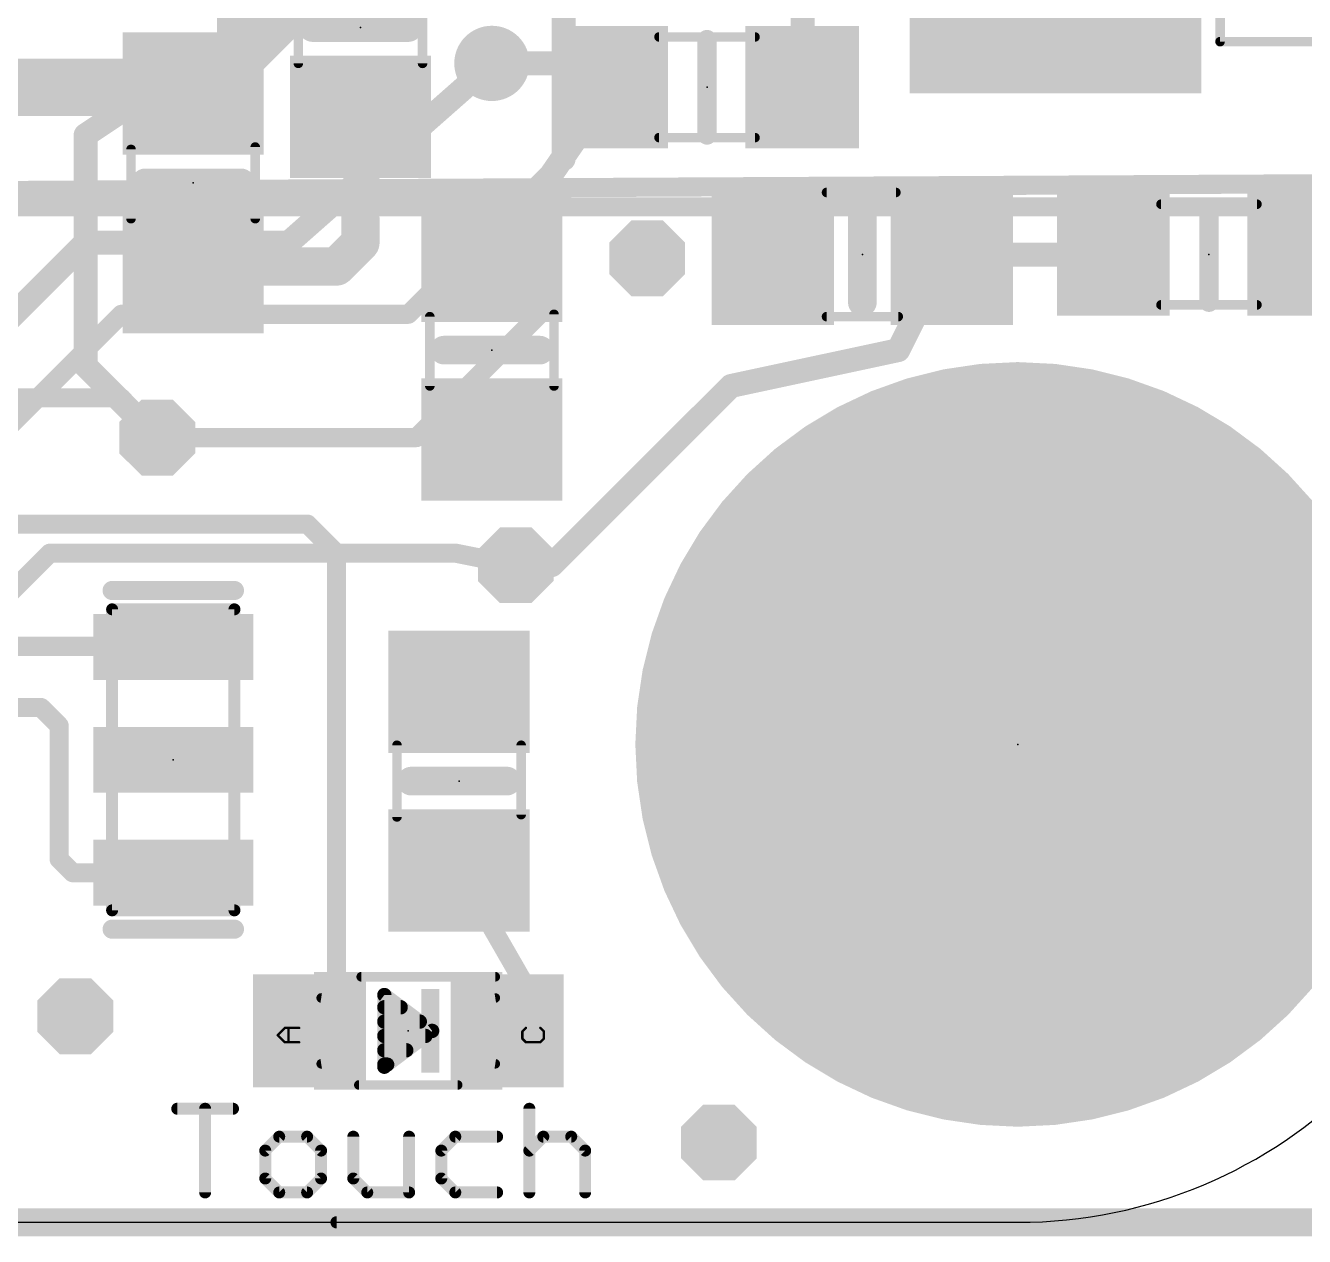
# Model space of a CAD drawing. Extents: x -30 to 79, y -8 to 63.
# Drawn here: x 50.42 to 64.01, y -0.15 to 12.72 of the extents above; entities that cross this region are included whole.
import ezdxf

# ---------------------------------------------------------------- set-up
doc = ezdxf.new("R2010")
doc.units = 0
for name, color, linetype in [('1', 12, 'CONTINUOUS'), ('16', 132, 'CONTINUOUS'), ('17', 110, 'CONTINUOUS'), ('18', 3, 'CONTINUOUS'), ('20', 53, 'CONTINUOUS'), ('21', 40, 'CONTINUOUS'), ('23', 40, 'CONTINUOUS'), ('39', 12, 'CONTINUOUS'), ('40', 132, 'CONTINUOUS'), ('41', 12, 'CONTINUOUS'), ('42', 132, 'CONTINUOUS'), ('43', 110, 'CONTINUOUS'), ('47', 253, 'CONTINUOUS'), ('51', 253, 'CONTINUOUS')]:
    doc.layers.add(name, color=color, linetype=linetype)

# ---------------------------------------------------------------- blocks, each defined once
blk = doc.blocks.new('RECT')
blk.add_solid([(-0.5, -0.5), (0.5, -0.5), (-0.5, 0.5), (0.5, 0.5)])
blk = doc.blocks.new('ROUNDP')
at = {"const_width": 0.5}
blk.add_lwpolyline([(0, -0.25, 1), (0, 0.25, 1), (0, -0.25)], format="xyb", dxfattribs=at)
blk = doc.blocks.new('OCTAGONV')
at = {"const_width": 0.5}
blk.add_lwpolyline([(-0.25, -0.1036), (-0.25, 0.1036), (-0.1036, 0.25), (0.1036, 0.25), (0.25, 0.1036), (0.25, -0.1036), (0.1036, -0.25), (-0.1036, -0.25), (-0.25, -0.1036), (-0.25, 0.1036)], dxfattribs=at)
blk = doc.blocks.new('ROUNDV')
at = {"const_width": 0.5}
blk.add_lwpolyline([(0, -0.25, 1), (0, 0.25, 1), (0, -0.25)], format="xyb", dxfattribs=at)

msp = doc.modelspace()

# ---------------------------------------------------------------- linework, layer by layer
at = {"layer": '1'}
for points, const_width in [([(58.674, 14.986), (58.674, 12.065)], 0.254), ([(52.578, 14.478), (52.578, 12.446)], 0.254), ([(52.578, 12.446), (52.197, 11.999)], 0.254), ([(55.372, 12.319), (56.388, 12.319)], 0.254), ([(56.388, 12.319), (56.642, 12.065)], 0.254), ([(51.816, 12.065), (51.054, 11.557)], 0.254), ([(52.197, 11.999), (51.816, 12.065)], 0.254), ([(56.642, 12.065), (55.372, 10.221)], 0.254), ([(53.975, 11.75), (53.975, 10.668)], 0.254), ([(51.054, 11.557), (51.054, 9.103)], 0.254), ([(66.04, 11.049), (41.275, 10.922)], 0.2032), ([(53.975, 10.668), (53.975, 10.414)], 0.4064), ([(53.975, 10.414), (53.721, 10.16)], 0.4064), ([(64.135, 10.414), (64.008, 10.287)], 0.254), ([(52.197, 10.16), (52.07, 10.033)], 0.4064), ([(53.721, 10.16), (52.197, 10.16)], 0.4064), ([(59.69, 9.271), (60.198, 10.287)], 0.254), ([(60.198, 10.287), (60.259, 10.287)], 0.254), ([(61.976, 10.287), (60.259, 10.287)], 0.254), ([(52.131, 10.033), (52.07, 10.033)], 0.4064), ([(52.197, 10.099), (52.131, 10.033)], 0.4064), ([(57.912, 8.89), (59.69, 9.271)], 0.254), ([(51.054, 9.103), (51.816, 8.341)], 0.254), ([(56.007, 6.985), (57.912, 8.89)], 0.254), ([(51.435, 8.763), (49.8178, 8.763)], 0.2032), ([(51.816, 8.341), (51.435, 8.763)], 0.2032), ([(49.7188, 7.422), (53.411, 7.422)], 0.2032), ([(53.411, 7.422), (53.721, 7.112)], 0.2032), ([(53.721, 7.112), (53.721, 1.778)], 0.2032), ([(55.626, 6.985), (56.007, 6.985)], 0.254), ([(49.7188, 6.122), (51.859, 6.122)], 0.2032), ([(51.859, 6.122), (51.986, 6.116)], 0.2032), ([(49.7188, 5.472), (50.5806, 5.472)], 0.2032), ([(50.5806, 5.472), (50.773, 5.2796)], 0.2032), ([(50.773, 5.2796), (50.773, 3.8605)], 0.2032), ([(50.773, 3.8605), (50.9175, 3.716)], 0.2032), ([(50.9175, 3.716), (51.986, 3.716)], 0.2032), ([(55.8, 2.389), (55.023, 3.74)], 0.2032), ([(55.8, 1.781), (55.8, 2.389)], 0.2032), ([(53.721, 1.778), (53.433, 2.035)], 0.2032), ([(55.533, 2.035), (55.8, 1.781)], 0.2032), ([(66.016, 0), (0, 0)], 0.3), ([(38.227, 0), (66.04, 0)], 0.2032)]:
    msp.add_lwpolyline(points, dxfattribs=dict(at, const_width=const_width))
for points, const_width in [([(52.5145, 12.446, 1), (52.6415, 12.446)], 0.127), ([(52.6263, 12.4048, 1), (52.5297, 12.4872)], 0.127), ([(55.372, 12.3825, 1), (55.372, 12.2555)], 0.127), ([(56.4329, 12.3639, 1), (56.3431, 12.2741)], 0.127), ([(56.388, 12.2555, 1), (56.388, 12.3825)], 0.127), ([(51.8268, 12.1276, 1), (51.8052, 12.0024)], 0.127), ([(51.8512, 12.0122, 1), (51.7808, 12.1178)], 0.127), ([(52.1487, 12.0402, 1), (52.2453, 11.9578)], 0.127), ([(52.1862, 11.9364, 1), (52.2078, 12.0616)], 0.127), ([(56.6943, 12.029, 1), (56.5897, 12.101)], 0.127), ([(56.5971, 12.0201, 1), (56.6869, 12.1099)], 0.127), ([(58.6105, 12.065, 1), (58.7375, 12.065)], 0.127), ([(54.0385, 11.75, 1), (53.9115, 11.75)], 0.127), ([(51.1175, 11.557, 1), (50.9905, 11.557)], 0.127), ([(51.0188, 11.6098, 1), (51.0892, 11.5042)], 0.127), ([(54.0766, 10.668, 1), (53.8734, 10.668)], 0.2032), ([(54.0468, 10.3422, 1), (53.9032, 10.4858)], 0.2032), ([(53.9115, 10.668, 1), (54.0385, 10.668)], 0.127), ([(53.8734, 10.414, 1), (54.0766, 10.414)], 0.2032), ([(52.197, 10.2616, 1), (52.197, 10.0584)], 0.2032), ([(52.2688, 10.0882, 1), (52.1252, 10.2318)], 0.2032), ([(53.6492, 10.2318, 1), (53.7928, 10.0882)], 0.2032), ([(53.721, 10.0584, 1), (53.721, 10.2616)], 0.2032), ([(60.198, 10.3505, 1), (60.198, 10.2235)], 0.127), ([(60.2548, 10.2586, 1), (60.1412, 10.3154)], 0.127), ([(60.259, 10.3505, 1), (60.259, 10.2235)], 0.127), ([(60.259, 10.2235, 1), (60.259, 10.3505)], 0.127), ([(61.976, 10.2235, 1), (61.976, 10.3505)], 0.127), ([(63.9631, 10.3319, 1), (64.0529, 10.2421)], 0.127), ([(52.07, 10.1346, 1), (52.07, 9.9314)], 0.2032), ([(51.9982, 10.1048, 1), (52.1418, 9.9612)], 0.2032), ([(52.0592, 10.1048, 1), (52.2028, 9.9612)], 0.2032), ([(52.2688, 10.0272, 1), (52.1252, 10.1708)], 0.2032), ([(52.131, 9.9314, 1), (52.131, 10.1346)], 0.2032), ([(55.3197, 10.257, 1), (55.4243, 10.185)], 0.127), ([(59.7033, 9.2089, 1), (59.6767, 9.3331)], 0.127), ([(59.6332, 9.2994, 1), (59.7468, 9.2426)], 0.127), ([(51.0989, 9.1479, 1), (51.0091, 9.0581)], 0.127), ([(50.9905, 9.103, 1), (51.1175, 9.103)], 0.127), ([(57.8987, 8.9521, 1), (57.9253, 8.8279)], 0.127), ([(57.9569, 8.8451, 1), (57.8671, 8.9349)], 0.127), ([(51.4727, 8.797, 1), (51.3973, 8.729)], 0.1016), ([(51.435, 8.7122, 1), (51.435, 8.8138)], 0.1016), ([(51.7711, 8.2961, 1), (51.8609, 8.3859)], 0.127), ([(51.7783, 8.307, 1), (51.8537, 8.375)], 0.1016), ([(53.4469, 7.4579, 1), (53.3751, 7.3861)], 0.1016), ([(53.411, 7.3712, 1), (53.411, 7.4728)], 0.1016), ([(53.7718, 7.112, 1), (53.6702, 7.112)], 0.1016), ([(53.6851, 7.0761, 1), (53.7569, 7.1479)], 0.1016), ([(55.626, 7.0485, 1), (55.626, 6.9215)], 0.127), ([(55.9621, 7.0299, 1), (56.0519, 6.9401)], 0.127), ([(56.007, 6.9215, 1), (56.007, 7.0485)], 0.127), ([(51.8614, 6.1727, 1), (51.8566, 6.0713)], 0.1016), ([(51.859, 6.0712, 1), (51.859, 6.1728)], 0.1016), ([(51.9836, 6.0653, 1), (51.9884, 6.1667)], 0.1016), ([(50.6165, 5.5079, 1), (50.5447, 5.4361)], 0.1016), ([(50.5806, 5.4212, 1), (50.5806, 5.5228)], 0.1016), ([(50.8238, 5.2796, 1), (50.7222, 5.2796)], 0.1016), ([(50.7371, 5.2437, 1), (50.8089, 5.3155)], 0.1016), ([(50.8089, 3.8965, 1), (50.7371, 3.8246)], 0.1016), ([(50.7222, 3.8605, 1), (50.8238, 3.8605)], 0.1016), ([(50.9175, 3.7668, 1), (50.9175, 3.6652)], 0.1016), ([(51.986, 3.6652, 1), (51.986, 3.7668)], 0.1016), ([(55.067, 3.7653, 1), (54.979, 3.7147)], 0.1016), ([(50.8816, 3.6801, 1), (50.9535, 3.7519)], 0.1016), ([(55.8508, 2.389, 1), (55.7492, 2.389)], 0.1016), ([(55.756, 2.3637, 1), (55.844, 2.4143)], 0.1016), ([(53.4668, 2.0729, 1), (53.3992, 1.9971)], 0.1016), ([(55.568, 2.0718, 1), (55.498, 1.9982)], 0.1016), ([(53.6702, 1.778, 1), (53.7718, 1.778)], 0.1016), ([(53.6872, 1.7401, 1), (53.7548, 1.8159)], 0.1016), ([(55.7492, 1.781, 1), (55.8508, 1.781)], 0.1016), ([(55.765, 1.7442, 1), (55.835, 1.8178)], 0.1016)]:
    msp.add_lwpolyline(points, format="xyb", dxfattribs=dict(at, const_width=const_width))
at = {"layer": '16'}
for points, const_width in [([(52.324, 12.065), (56.086, 15.827)], 0.6096), ([(56.134, 11.303), (56.134, 12.954)], 0.254), ([(52.324, 12.065), (48.439, 12.065)], 0.6096), ([(53.213, 10.414), (55.372, 12.319)], 0.254), ([(54.483, 9.652), (56.134, 11.303)], 0.2032), ([(65.913, 10.795), (49.022, 10.795)], 0.2032), ([(49.149, 8.509), (51.054, 10.414)], 0.254), ([(51.054, 10.414), (53.213, 10.414)], 0.254), ([(49.093, 7.31), (51.435, 9.652)], 0.2032), ([(51.435, 9.652), (54.483, 9.652)], 0.2032), ([(55.88, 9.652), (54.569, 8.341)], 0.2032), ([(54.569, 8.341), (51.816, 8.341)], 0.2032), ([(49.403, 5.842), (50.673, 7.112)], 0.2032), ([(50.673, 7.112), (54.991, 7.112)], 0.2032), ([(54.991, 7.112), (55.626, 6.985)], 0.2032), ([(65.889, 0), (0, 0)], 0.25), ([(38.227, 0), (66.04, 0)], 0.2032)]:
    msp.add_lwpolyline(points, dxfattribs=dict(at, const_width=const_width))
for points, const_width in [([(52.324, 11.9126, 1), (52.324, 12.2174)], 0.3048), ([(55.414, 12.2714, 1), (55.33, 12.3666)], 0.127), ([(52.2162, 12.1728, 1), (52.4318, 11.9572)], 0.3048), ([(56.0705, 11.303, 1), (56.1975, 11.303)], 0.127), ([(56.1699, 11.2671, 1), (56.0981, 11.3389)], 0.1016), ([(51.054, 10.4775, 1), (51.054, 10.3505)], 0.127), ([(51.0989, 10.3691, 1), (51.0091, 10.4589)], 0.127), ([(53.171, 10.4616, 1), (53.255, 10.3664)], 0.127), ([(53.213, 10.3505, 1), (53.213, 10.4775)], 0.127), ([(51.435, 9.7028, 1), (51.435, 9.6012)], 0.1016), ([(51.4709, 9.6161, 1), (51.3991, 9.6879)], 0.1016), ([(54.4471, 9.6879, 1), (54.5189, 9.6161)], 0.1016), ([(54.483, 9.6012, 1), (54.483, 9.7028)], 0.1016), ([(55.9159, 9.6161, 1), (55.8441, 9.6879)], 0.1016), ([(51.816, 8.3918, 1), (51.816, 8.2902)], 0.1016), ([(54.5331, 8.3769, 1), (54.6049, 8.3051)], 0.1016), ([(54.569, 8.2902, 1), (54.569, 8.3918)], 0.1016), ([(50.673, 7.1628, 1), (50.673, 7.0612)], 0.1016), ([(50.7089, 7.0761, 1), (50.6371, 7.1479)], 0.1016), ([(55.001, 7.1618, 1), (54.981, 7.0622)], 0.1016), ([(54.991, 7.0612, 1), (54.991, 7.1628)], 0.1016), ([(55.616, 6.9352, 1), (55.636, 7.0348)], 0.1016)]:
    msp.add_lwpolyline(points, format="xyb", dxfattribs=dict(at, const_width=const_width))
at = {"layer": '20'}
msp.add_line((5.08, 0), (60.96, 0), dxfattribs=at)
msp.add_arc((60.96, 5.08), 5.08, 270, 0, dxfattribs=at)
at = {"layer": '21'}
for points, const_width in [([(54.483, 12.7), (53.467, 12.7)], 0.3048), ([(57.658, 12.573), (57.658, 11.557)], 0.2032), ([(52.705, 11.049), (51.689, 11.049)], 0.3048), ([(59.309, 9.779), (59.309, 10.795)], 0.3048), ([(62.992, 10.795), (62.992, 9.779)], 0.2032), ([(55.88, 9.271), (54.864, 9.271)], 0.3048), ([(51.336, 6.716), (52.636, 6.716)], 0.2032), ([(54.515, 4.69), (55.531, 4.69)], 0.3048), ([(52.636, 3.116), (51.336, 3.116)], 0.2032), ([(54.737, 2.035), (54.229, 2.416)], 0.1524), ([(54.229, 2.416), (54.229, 1.654)], 0.1524), ([(54.229, 2.286), (54.4023, 2.286)], 0.1524), ([(54.229, 2.1336), (54.6055, 2.1336)], 0.1524), ([(54.229, 1.654), (54.737, 2.035)], 0.1524), ([(54.229, 1.9812), (54.6653, 1.9812)], 0.1524), ([(54.229, 1.8288), (54.4621, 1.8288)], 0.1524), ([(54.229, 1.6764), (54.2589, 1.6764)], 0.1524), ([(52.0279, 1.2073), (52.6211, 1.2073)], 0.127), ([(52.3245, 0.3175), (52.3245, 1.2073)], 0.127), ([(55.77, 1.2073), (55.77, 0.3175)], 0.127), ([(53.1117, 0.9107), (52.9634, 0.7624)], 0.127), ([(53.4083, 0.9107), (53.1117, 0.9107)], 0.127), ([(53.5566, 0.7624), (53.4083, 0.9107)], 0.127), ([(53.8989, 0.9107), (53.8989, 0.4658)], 0.127), ([(54.4921, 0.3175), (54.4921, 0.9107)], 0.127), ([(54.9828, 0.9107), (54.8345, 0.7624)], 0.127), ([(55.4276, 0.9107), (54.9828, 0.9107)], 0.127), ([(55.77, 0.7624), (55.9183, 0.9107)], 0.127), ([(55.9183, 0.9107), (56.2149, 0.9107)], 0.127), ([(56.2149, 0.9107), (56.3632, 0.7624)], 0.127), ([(52.9634, 0.7624), (52.9634, 0.4658)], 0.127), ([(53.5566, 0.4658), (53.5566, 0.7624)], 0.127), ([(54.8345, 0.7624), (54.8345, 0.4658)], 0.127), ([(56.3632, 0.7624), (56.3632, 0.3175)], 0.127), ([(52.9634, 0.4658), (53.1117, 0.3175)], 0.127), ([(53.4083, 0.3175), (53.5566, 0.4658)], 0.127), ([(53.8989, 0.4658), (54.0472, 0.3175)], 0.127), ([(54.8345, 0.4658), (54.9828, 0.3175)], 0.127), ([(53.1117, 0.3175), (53.4083, 0.3175)], 0.127), ([(54.0472, 0.3175), (54.4921, 0.3175)], 0.127), ([(54.9828, 0.3175), (55.4276, 0.3175)], 0.127)]:
    msp.add_lwpolyline(points, dxfattribs=dict(at, const_width=const_width))
for points, const_width in [([(53.467, 12.7762, 1), (53.467, 12.6238)], 0.1524), ([(54.483, 12.6238, 1), (54.483, 12.7762)], 0.1524), ([(57.7088, 12.573, 1), (57.6072, 12.573)], 0.1016), ([(57.6072, 11.557, 1), (57.7088, 11.557)], 0.1016), ([(51.689, 11.1252, 1), (51.689, 10.9728)], 0.1524), ([(52.705, 10.9728, 1), (52.705, 11.1252)], 0.1524), ([(59.3852, 10.795, 1), (59.2328, 10.795)], 0.1524), ([(63.0428, 10.795, 1), (62.9412, 10.795)], 0.1016), ([(59.2328, 9.779, 1), (59.3852, 9.779)], 0.1524), ([(62.9412, 9.779, 1), (63.0428, 9.779)], 0.1016), ([(54.864, 9.3472, 1), (54.864, 9.1948)], 0.1524), ([(55.88, 9.1948, 1), (55.88, 9.3472)], 0.1524), ([(60.96, 1.651, 1), (60.96, 8.509, 1), (60.96, 1.651)], 0.2032), ([(51.336, 6.7668, 1), (51.336, 6.6652)], 0.1016), ([(52.636, 6.6652, 1), (52.636, 6.7668)], 0.1016), ([(54.515, 4.7662, 1), (54.515, 4.6138)], 0.1524), ([(55.531, 4.6138, 1), (55.531, 4.7662)], 0.1524), ([(51.336, 3.1668, 1), (51.336, 3.0652)], 0.1016), ([(52.636, 3.0652, 1), (52.636, 3.1668)], 0.1016), ([(54.2519, 2.4465, 1), (54.2061, 2.3855)], 0.0762), ([(54.2671, 2.416, 1), (54.1909, 2.416)], 0.0762), ([(54.229, 2.3241, 1), (54.229, 2.2479)], 0.0762), ([(54.4023, 2.2479, 1), (54.4023, 2.3241)], 0.0762), ([(54.229, 2.1717, 1), (54.229, 2.0955)], 0.0762), ([(54.6055, 2.0955, 1), (54.6055, 2.1717)], 0.0762), ([(54.229, 2.0193, 1), (54.229, 1.9431)], 0.0762), ([(54.6653, 1.9431, 1), (54.6653, 2.0193)], 0.0762), ([(54.7599, 2.0045, 1), (54.7141, 2.0655)], 0.0762), ([(54.7141, 2.0045, 1), (54.7599, 2.0655)], 0.0762), ([(54.229, 1.8669, 1), (54.229, 1.7907)], 0.0762), ([(54.4621, 1.7907, 1), (54.4621, 1.8669)], 0.0762), ([(54.229, 1.7145, 1), (54.229, 1.6383)], 0.0762), ([(54.2061, 1.6845, 1), (54.2519, 1.6235)], 0.0762), ([(54.1909, 1.654, 1), (54.2671, 1.654)], 0.0762), ([(54.2589, 1.6383, 1), (54.2589, 1.7145)], 0.0762), ([(52.0279, 1.239, 1), (52.0279, 1.1755)], 0.0635), ([(52.3562, 1.2073, 1), (52.2927, 1.2073)], 0.0635), ([(52.6211, 1.1755, 1), (52.6211, 1.239)], 0.0635), ([(55.8017, 1.2073, 1), (55.7382, 1.2073)], 0.0635), ([(53.1117, 0.9424, 1), (53.1117, 0.8789)], 0.0635), ([(53.1342, 0.8882, 1), (53.0893, 0.9331)], 0.0635), ([(53.4308, 0.9331, 1), (53.3858, 0.8882)], 0.0635), ([(53.4083, 0.8789, 1), (53.4083, 0.9424)], 0.0635), ([(53.9307, 0.9107, 1), (53.8672, 0.9107)], 0.0635), ([(54.5239, 0.9107, 1), (54.4604, 0.9107)], 0.0635), ([(54.9828, 0.9424, 1), (54.9828, 0.8789)], 0.0635), ([(55.0052, 0.8882, 1), (54.9603, 0.9331)], 0.0635), ([(55.4276, 0.8789, 1), (55.4276, 0.9424)], 0.0635), ([(55.9183, 0.9424, 1), (55.9183, 0.8789)], 0.0635), ([(55.9407, 0.8882, 1), (55.8958, 0.9331)], 0.0635), ([(56.2373, 0.9331, 1), (56.1924, 0.8882)], 0.0635), ([(56.2149, 0.8789, 1), (56.2149, 0.9424)], 0.0635), ([(52.9952, 0.7624, 1), (52.9317, 0.7624)], 0.0635), ([(52.941, 0.7848, 1), (52.9859, 0.7399)], 0.0635), ([(53.5883, 0.7624, 1), (53.5248, 0.7624)], 0.0635), ([(53.5341, 0.7399, 1), (53.579, 0.7848)], 0.0635), ([(54.8662, 0.7624, 1), (54.8027, 0.7624)], 0.0635), ([(54.812, 0.7848, 1), (54.8569, 0.7399)], 0.0635), ([(55.7475, 0.7848, 1), (55.7924, 0.7399)], 0.0635), ([(56.3949, 0.7624, 1), (56.3314, 0.7624)], 0.0635), ([(56.3407, 0.7399, 1), (56.3856, 0.7848)], 0.0635), ([(52.9317, 0.4658, 1), (52.9952, 0.4658)], 0.0635), ([(52.9859, 0.4882, 1), (52.941, 0.4433)], 0.0635), ([(53.5248, 0.4658, 1), (53.5883, 0.4658)], 0.0635), ([(53.579, 0.4433, 1), (53.5341, 0.4882)], 0.0635), ([(53.8672, 0.4658, 1), (53.9307, 0.4658)], 0.0635), ([(53.9214, 0.4882, 1), (53.8765, 0.4433)], 0.0635), ([(54.8027, 0.4658, 1), (54.8662, 0.4658)], 0.0635), ([(54.8569, 0.4882, 1), (54.812, 0.4433)], 0.0635), ([(52.2927, 0.3175, 1), (52.3562, 0.3175)], 0.0635), ([(53.1117, 0.3493, 1), (53.1117, 0.2858)], 0.0635), ([(53.0893, 0.295, 1), (53.1342, 0.34)], 0.0635), ([(53.3858, 0.34, 1), (53.4308, 0.295)], 0.0635), ([(53.4083, 0.2858, 1), (53.4083, 0.3493)], 0.0635), ([(54.0472, 0.3493, 1), (54.0472, 0.2858)], 0.0635), ([(54.0248, 0.295, 1), (54.0697, 0.34)], 0.0635), ([(54.4604, 0.3175, 1), (54.5239, 0.3175)], 0.0635), ([(54.4921, 0.2858, 1), (54.4921, 0.3493)], 0.0635), ([(54.9828, 0.3493, 1), (54.9828, 0.2858)], 0.0635), ([(54.9603, 0.295, 1), (55.0052, 0.34)], 0.0635), ([(55.4276, 0.2858, 1), (55.4276, 0.3493)], 0.0635), ([(55.7382, 0.3175, 1), (55.8017, 0.3175)], 0.0635), ([(56.3314, 0.3175, 1), (56.3949, 0.3175)], 0.0635)]:
    msp.add_lwpolyline(points, format="xyb", dxfattribs=dict(at, const_width=const_width))
at = {"layer": '23'}
for p in [(53.975, 12.7), (57.658, 12.065), (52.197, 11.049), (59.309, 10.287), (62.992, 10.287), (55.372, 9.271), (60.96, 5.08), (51.986, 4.916), (55.023, 4.69), (54.483, 2.035)]:
    msp.add_point(p, dxfattribs=at)
at = {"layer": '39', "const_width": 2.032}
msp.add_lwpolyline([(60.96, 2.032, 1), (60.96, 8.128, 1), (60.96, 2.032)], format="xyb", dxfattribs=at)
at = {"layer": '40', "const_width": 2.032}
msp.add_lwpolyline([(60.96, 2.032, 1), (60.96, 8.128, 1), (60.96, 2.032)], format="xyb", dxfattribs=at)
at = {"layer": '41', "const_width": 2.032}
msp.add_lwpolyline([(60.96, 2.032, 1), (60.96, 8.128, 1), (60.96, 2.032)], format="xyb", dxfattribs=at)
at = {"layer": '42', "const_width": 2.032}
msp.add_lwpolyline([(60.96, 2.032, 1), (60.96, 8.128, 1), (60.96, 2.032)], format="xyb", dxfattribs=at)
at = {"layer": '43', "const_width": 2.032}
msp.add_lwpolyline([(60.96, 2.032, 1), (60.96, 8.128, 1), (60.96, 2.032)], format="xyb", dxfattribs=at)
at = {"layer": '47', "const_width": 0.13}
msp.add_lwpolyline([(53.721, 0), (78.912, 0)], dxfattribs=at)
at = {"layer": '47', "const_width": 0.065}
msp.add_lwpolyline([(53.721, 0.0325, 1), (53.721, -0.0325)], format="xyb", dxfattribs=at)
at = {"layer": '51'}
for points, const_width in [([(53.315, 13.056), (53.315, 12.319)], 0.1016), ([(54.635, 13.081), (54.635, 12.319)], 0.1016), ([(63.11, 12.55), (63.11, 12.85)], 0.1016), ([(57.148, 12.6), (58.168, 12.6)], 0.1016), ([(64.11, 12.55), (63.11, 12.55)], 0.1016), ([(57.148, 11.53), (58.168, 11.53)], 0.1016), ([(51.537, 11.405), (51.537, 10.668)], 0.1016), ([(52.857, 11.43), (52.857, 10.668)], 0.1016), ([(59.665, 10.947), (58.928, 10.947)], 0.1016), ([(62.482, 10.822), (63.502, 10.822)], 0.1016), ([(62.482, 9.752), (63.502, 9.752)], 0.1016), ([(54.712, 9.627), (54.712, 8.89)], 0.1016), ([(56.032, 9.652), (56.032, 8.89)], 0.1016), ([(59.69, 9.627), (58.928, 9.627)], 0.1016), ([(51.336, 3.316), (51.336, 6.516)], 0.127), ([(51.336, 6.516), (52.636, 6.516)], 0.127), ([(52.636, 6.516), (52.636, 3.316)], 0.127), ([(54.363, 4.309), (54.363, 5.071)], 0.1016), ([(55.683, 4.334), (55.683, 5.071)], 0.1016), ([(52.636, 3.316), (51.336, 3.316)], 0.127), ([(53.983, 2.61), (55.408, 2.61)], 0.1016), ([(53.0955, 1.9901), (53.1718, 2.0663)], 0.0254), ([(53.1718, 2.0663), (53.3243, 2.0663)], 0.0254), ([(53.2099, 1.9138), (53.2099, 2.0663)], 0.0254), ([(55.7336, 2.0663), (55.6955, 2.0282)], 0.0254), ([(55.6955, 2.0282), (55.6955, 1.952)], 0.0254), ([(55.9243, 2.0282), (55.8862, 2.0663)], 0.0254), ([(55.9243, 1.952), (55.9243, 2.0282)], 0.0254), ([(53.1718, 1.9138), (53.0955, 1.9901)], 0.0254), ([(53.3243, 1.9138), (53.1718, 1.9138)], 0.0254), ([(55.6955, 1.952), (55.7336, 1.9138)], 0.0254), ([(55.7336, 1.9138), (55.8862, 1.9138)], 0.0254), ([(55.8862, 1.9138), (55.9243, 1.952)], 0.0254), ([(55.008, 1.46), (53.958, 1.46)], 0.1016)]:
    msp.add_lwpolyline(points, dxfattribs=dict(at, const_width=const_width))
for points, const_width in [([(57.148, 12.6254, 1), (57.148, 12.5746)], 0.0508), ([(58.168, 12.5746, 1), (58.168, 12.6254)], 0.0508), ([(63.11, 12.5754, 1), (63.11, 12.5246)], 0.0508), ([(63.0846, 12.55, 1), (63.1354, 12.55)], 0.0508), ([(53.2896, 12.319, 1), (53.3404, 12.319)], 0.0508), ([(54.6096, 12.319, 1), (54.6604, 12.319)], 0.0508), ([(57.148, 11.5554, 1), (57.148, 11.5046)], 0.0508), ([(58.168, 11.5046, 1), (58.168, 11.5554)], 0.0508), ([(51.5624, 11.405, 1), (51.5116, 11.405)], 0.0508), ([(52.8824, 11.43, 1), (52.8316, 11.43)], 0.0508), ([(58.928, 10.9724, 1), (58.928, 10.9216)], 0.0508), ([(59.665, 10.9216, 1), (59.665, 10.9724)], 0.0508), ([(62.482, 10.8474, 1), (62.482, 10.7966)], 0.0508), ([(63.502, 10.7966, 1), (63.502, 10.8474)], 0.0508), ([(51.5116, 10.668, 1), (51.5624, 10.668)], 0.0508), ([(52.8316, 10.668, 1), (52.8824, 10.668)], 0.0508), ([(62.482, 9.7774, 1), (62.482, 9.7266)], 0.0508), ([(63.502, 9.7266, 1), (63.502, 9.7774)], 0.0508), ([(54.7374, 9.627, 1), (54.6866, 9.627)], 0.0508), ([(56.0574, 9.652, 1), (56.0066, 9.652)], 0.0508), ([(58.928, 9.6524, 1), (58.928, 9.6016)], 0.0508), ([(59.69, 9.6016, 1), (59.69, 9.6524)], 0.0508), ([(54.6866, 8.89, 1), (54.7374, 8.89)], 0.0508), ([(56.0066, 8.89, 1), (56.0574, 8.89)], 0.0508), ([(63.119, 5.08, 0.4142), (60.96, 7.239)], 2.4892), ([(51.3678, 6.516, 1), (51.3043, 6.516)], 0.0635), ([(51.336, 6.5477, 1), (51.336, 6.4843)], 0.0635), ([(52.6678, 6.516, 1), (52.6043, 6.516)], 0.0635), ([(52.636, 6.4843, 1), (52.636, 6.5477)], 0.0635), ([(58.801, 5.08, 0.4142), (60.96, 2.921)], 2.4892), ([(60.96, 4.318, 1), (60.96, 5.842, 1), (60.96, 4.318)], 0.4572), ([(54.3884, 5.071, 1), (54.3376, 5.071)], 0.0508), ([(55.7084, 5.071, 1), (55.6576, 5.071)], 0.0508), ([(55.6576, 4.334, 1), (55.7084, 4.334)], 0.0508), ([(54.3376, 4.309, 1), (54.3884, 4.309)], 0.0508), ([(51.336, 3.3478, 1), (51.336, 3.2843)], 0.0635), ([(51.3043, 3.316, 1), (51.3678, 3.316)], 0.0635), ([(52.6043, 3.316, 1), (52.6678, 3.316)], 0.0635), ([(52.636, 3.2843, 1), (52.636, 3.3478)], 0.0635), ([(53.983, 2.6354, 1), (53.983, 2.5846)], 0.0508), ([(55.333, 2.382, 1), (55.333, 2.588, 1), (55.333, 2.382)], 0.0762), ([(55.408, 2.5846, 1), (55.408, 2.6354)], 0.0508), ([(53.558, 1.685, 0.8571), (53.558, 2.385)], 0.1016), ([(53.5619, 2.4101, 1), (53.5541, 2.3599)], 0.0508), ([(55.408, 2.385, 0.8571), (55.408, 1.685)], 0.1016), ([(55.4119, 2.3599, 1), (55.4041, 2.4101)], 0.0508), ([(53.1718, 2.0727, 1), (53.1718, 2.06)], 0.0127), ([(53.1763, 2.0619, 1), (53.1673, 2.0708)], 0.0127), ([(53.2163, 2.0663, 1), (53.2036, 2.0663)], 0.0127), ([(53.3243, 2.06, 1), (53.3243, 2.0727)], 0.0127), ([(55.691, 2.0327, 1), (55.7, 2.0237)], 0.0127), ([(55.7019, 2.0282, 1), (55.6892, 2.0282)], 0.0127), ([(55.7381, 2.0619, 1), (55.7291, 2.0708)], 0.0127), ([(55.8907, 2.0708, 1), (55.8817, 2.0619)], 0.0127), ([(55.9306, 2.0282, 1), (55.918, 2.0282)], 0.0127), ([(55.9198, 2.0237, 1), (55.9288, 2.0327)], 0.0127), ([(53.1, 1.9946, 1), (53.091, 1.9856)], 0.0127), ([(53.091, 1.9946, 1), (53.1, 1.9856)], 0.0127), ([(53.1718, 1.9202, 1), (53.1718, 1.9075)], 0.0127), ([(53.1673, 1.9093, 1), (53.1763, 1.9183)], 0.0127), ([(53.2036, 1.9138, 1), (53.2163, 1.9138)], 0.0127), ([(53.3243, 1.9075, 1), (53.3243, 1.9202)], 0.0127), ([(55.7, 1.9564, 1), (55.691, 1.9475)], 0.0127), ([(55.6892, 1.952, 1), (55.7019, 1.952)], 0.0127), ([(55.7336, 1.9202, 1), (55.7336, 1.9075)], 0.0127), ([(55.7291, 1.9093, 1), (55.7381, 1.9183)], 0.0127), ([(55.8817, 1.9183, 1), (55.8907, 1.9093)], 0.0127), ([(55.8862, 1.9075, 1), (55.8862, 1.9202)], 0.0127), ([(55.918, 1.952, 1), (55.9306, 1.952)], 0.0127), ([(55.9288, 1.9475, 1), (55.9198, 1.9564)], 0.0127), ([(53.5541, 1.7101, 1), (53.5619, 1.6599)], 0.0508), ([(55.4041, 1.6599, 1), (55.4119, 1.7101)], 0.0508), ([(53.958, 1.4854, 1), (53.958, 1.4346)], 0.0508), ([(55.008, 1.4346, 1), (55.008, 1.4854)], 0.0508)]:
    msp.add_lwpolyline(points, format="xyb", dxfattribs=dict(at, const_width=const_width))

# ---------------------------------------------------------------- block references
at = {"layer": '1'}
for p, xscale, yscale, rotation in [((61.36, 13.15), 3.1, 2.3, 180), ((52.197, 11.999), 1.3, 1.5, 270), ((53.975, 11.75), 1.3, 1.5, 270), ((58.359, 10.287), 1.3, 1.5, 180), ((60.259, 10.287), 1.3, 1.5, 180), ((52.197, 10.099), 1.3, 1.5, 270), ((55.372, 10.221), 1.3, 1.5, 270), ((55.372, 8.321), 1.3, 1.5, 270), ((51.986, 6.116), 0.7, 1.7, 90), ((55.023, 5.64), 1.3, 1.5, 90), ((51.986, 4.916), 0.7, 1.7, 90), ((55.023, 3.74), 1.3, 1.5, 90), ((51.986, 3.716), 0.7, 1.7, 90), ((53.433, 2.035), 1.2, 1.2, 270), ((55.533, 2.035), 1.2, 1.2, 270)]:
    msp.add_blockref('RECT', p, dxfattribs=dict(at, xscale=xscale, yscale=yscale, rotation=rotation))
at = {"layer": '1', "xscale": 1.2, "yscale": 1.3}
for p in [(56.642, 12.065), (58.674, 12.065), (61.976, 10.287), (64.008, 10.287)]:
    msp.add_blockref('RECT', p, dxfattribs=at)
at = {"layer": '17', "xscale": 6.4516, "yscale": 6.4516}
msp.add_blockref('ROUNDP', (60.96, 5.08), dxfattribs=at)
msp.add_blockref('ROUNDP', (60.96, 5.08), dxfattribs=at)
at = {"layer": '18'}
for name, p, xscale, yscale in [('ROUNDV', (55.372, 12.319), 0.8001, 0.8001), ('ROUNDV', (55.372, 12.319), 0.8001, 0.8001), ('OCTAGONV', (57.022, 10.246), 0.8064, 0.8064), ('OCTAGONV', (57.022, 10.246), 0.8064, 0.8064), ('OCTAGONV', (51.816, 8.341), 0.8064, 0.8064), ('OCTAGONV', (51.816, 8.341), 0.8064, 0.8064), ('OCTAGONV', (55.626, 6.985), 0.8064, 0.8064), ('OCTAGONV', (55.626, 6.985), 0.8064, 0.8064), ('OCTAGONV', (50.945, 2.19), 0.8064, 0.8064), ('OCTAGONV', (50.945, 2.19), 0.8064, 0.8064), ('OCTAGONV', (57.784, 0.848), 0.8064, 0.8064), ('OCTAGONV', (57.784, 0.848), 0.8064, 0.8064)]:
    msp.add_blockref(name, p, dxfattribs=dict(at, xscale=xscale, yscale=yscale))
at = {"layer": '21', "xscale": 0.889, "yscale": 0.1905, "rotation": 270}
msp.add_blockref('RECT', (54.7188, 2.035), dxfattribs=at)
at = {"layer": '51', "yscale": 1.3}
for p, xscale in [((56.9496, 12.065), 0.5832), ((58.3612, 12.065), 0.5936), ((62.2836, 10.287), 0.5832), ((63.6952, 10.287), 0.5936)]:
    msp.add_blockref('RECT', p, dxfattribs=dict(at, xscale=xscale))
at = {"layer": '51'}
for p, xscale, yscale, rotation in [((53.9762, 11.9694), 0.7501, 1.4501, 270), ((52.1982, 11.7662), 0.7501, 1.4501, 270), ((58.5784, 10.2858), 0.7501, 1.4501, 180), ((60.0262, 10.2858), 0.7501, 1.4501, 180), ((52.1982, 10.3184), 0.7501, 1.4501, 270), ((55.3732, 9.9882), 0.7501, 1.4501, 270), ((55.3732, 8.5404), 0.7501, 1.4501, 270), ((55.0219, 5.4207), 0.7501, 1.4501, 90), ((55.0219, 3.9729), 0.7501, 1.4501, 90), ((53.733, 2.4975), 0.325, 0.5, 270), ((55.114, 2.485), 0.3, 0.262, 270), ((55.4455, 2.4975), 0.325, 0.075, 270), ((53.858, 2.285), 0.15, 0.25, 270), ((55.108, 2.285), 0.15, 0.25, 270), ((53.8955, 2.035), 0.4, 0.175, 270), ((55.0705, 2.035), 0.4, 0.175, 270), ((53.858, 1.785), 0.15, 0.25, 270), ((55.108, 1.785), 0.15, 0.25, 270), ((53.733, 1.5725), 0.325, 0.5, 270), ((55.233, 1.5725), 0.325, 0.5, 270)]:
    msp.add_blockref('RECT', p, dxfattribs=dict(at, xscale=xscale, yscale=yscale, rotation=rotation))

doc.saveas('drawing.dxf')
